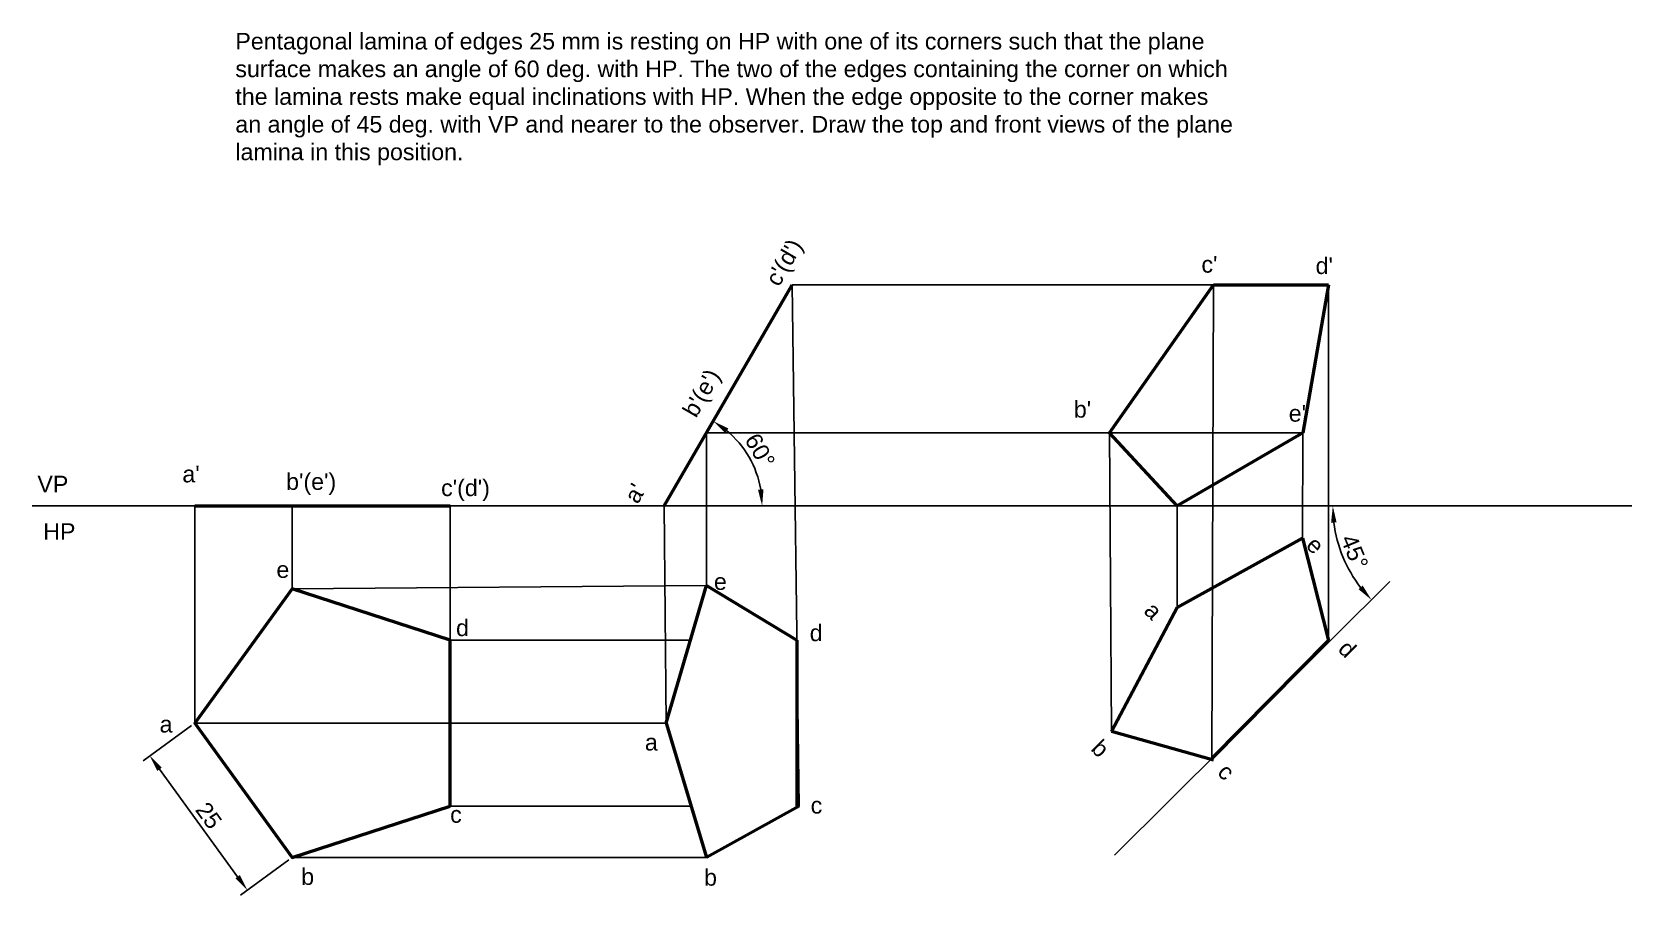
# Paper-space layout 'layout 4' of a CAD drawing. Header units: millimetres. Extents: x 9 to 250, y 59 to 189.
import ezdxf

# ---------------------------------------------------------------- set-up
doc = ezdxf.new("R2010")
doc.units = ezdxf.units.MM
doc.styles.get("Standard").update_dxf_attribs({"font": 'arial.ttf'})
doc.dimstyles.new('ISO-25', dxfattribs={"dimtxt": 2.5, "dimasz": 2.5, "dimexe": 1.25, "dimexo": 0.625, "dimtad": 1, "dimtxsty": 'Standard', "dimcen": 2.5, "dimadec": 0, "dimazin": 0, "dimtfac": 1, "dimtmove": 0, "dimatfit": 3, "dimfxl": 1, "dimarcsym": 0})

# ---------------------------------------------------------------- blocks, each defined once
blk = doc.blocks.new('*D29')
at = {"color": 0, "lineweight": -2, "transparency": 16777216}
for p, q in [((32.94, 84.8), (25.67, 79.52)), ((28.15, 78.23), (39.9, 62.05)), ((47.64, 64.58), (40.36, 59.29))]:
    blk.add_line(p, q, dxfattribs=at)
at = {"color": 0, "transparency": 16777216}
for points in [[(28.48, 78.47), (27.81, 77.98), (26.68, 80.25)], [(40.24, 62.29), (39.57, 61.8), (41.37, 60.03)]]:
    blk.add_solid(points, dxfattribs=at)
at = {"layer": 'Defpoints', "color": 0, "transparency": 16777216}
for p in [(33.45, 85.17), (48.14, 64.95), (41.37, 60.03)]:
    blk.add_point(p, dxfattribs=at)
at = {"color": 0, "transparency": 16777216, "insert": (35.56, 71.26), "char_height": 2.5, "attachment_point": 5, "rotation": 306}
blk.add_mtext('25', dxfattribs=at)
blk = doc.blocks.new('*D31')
at = {"color": 0, "lineweight": -2, "transparency": 16777216}
blk.add_arc((104.17, 117.87), 14.74, 9.73, 50.27, dxfattribs=at)
at = {"color": 0, "transparency": 16777216}
for points in [[(113.35, 128.87), (113.83, 129.55), (111.54, 130.64)], [(119.11, 120.4), (118.28, 120.33), (118.91, 117.87)]]:
    blk.add_solid(points, dxfattribs=at)
at = {"layer": 'Defpoints', "color": 0, "transparency": 16777216}
for p in [(123.41, 151.19), (118.02, 122.92), (8.94, 117.87), (104.17, 117.87), (249.92, 117.87)]:
    blk.add_point(p, dxfattribs=at)
at = {"color": 0, "transparency": 16777216, "insert": (118.58, 126.2), "char_height": 2.5, "attachment_point": 5, "rotation": 300}
blk.add_mtext('60°', dxfattribs=at)
blk = doc.blocks.new('*D39')
at = {"color": 0, "lineweight": -2, "transparency": 16777216}
blk.add_arc((224.93, 117.87), 20.07, 187.1419, 217.6589, dxfattribs=at)
at = {"color": 0, "transparency": 16777216}
for points in [[(204.6, 115.35), (205.43, 115.41), (204.86, 117.87)], [(209.36, 105.89), (208.73, 105.34), (210.69, 103.73)]]:
    blk.add_solid(points, dxfattribs=at)
at = {"layer": 'Defpoints', "color": 0, "transparency": 16777216}
for p in [(8.94, 117.87), (249.92, 117.87), (205.54, 112.7), (213.47, 106.49), (171.99, 65.3)]:
    blk.add_point(p, dxfattribs=at)
at = {"color": 0, "transparency": 16777216, "insert": (208.13, 110.95), "char_height": 2.5, "attachment_point": 5, "rotation": 292.4004}
blk.add_mtext('45°', dxfattribs=at)

psp = doc.layouts.new('layout 4')

# ---------------------------------------------------------------- linework, layer by layer
at = {"lineweight": 50}
for p, q in [((104.17, 117.875), (123.406, 151.192)), ((171.22, 128.868), (186.867, 151.192)), ((186.867, 151.192), (204.205, 151.192)), ((204.205, 151.192), (200.352, 128.868)), ((181.433, 117.875), (171.22, 128.868)), ((200.352, 128.868), (181.433, 117.875)), ((33.447, 117.875), (71.918, 117.875)), ((181.433, 102.58), (200.308, 113.029)), ((200.308, 113.029), (204.214, 97.621)), ((104.452, 85.171), (110.517, 105.875)), ((110.517, 105.875), (124.131, 97.671)), ((181.433, 102.58), (171.518, 83.937)), ((124.131, 97.671), (124.131, 72.671)), ((204.214, 97.621), (186.629, 79.852)), ((104.452, 85.171), (110.517, 64.945)), ((186.87, 79.613), (171.518, 83.937)), ((124.47, 72.671), (110.517, 64.945))]:
    psp.add_line(p, q, dxfattribs=at)
for p, q in [((123.406, 151.192), (124.47, 72.671)), ((123.406, 151.192), (204.205, 151.192)), ((186.629, 79.852), (186.867, 151.192)), ((204.214, 97.621), (204.205, 151.192)), ((110.517, 128.868), (110.517, 105.875)), ((110.517, 128.868), (200.352, 128.868)), ((171.518, 83.937), (171.22, 128.868)), ((200.308, 113.029), (200.352, 128.868)), ((8.936, 117.875), (249.924, 117.875)), ((33.447, 85.171), (33.447, 117.875)), ((48.142, 105.396), (48.142, 117.875)), ((71.918, 97.671), (71.918, 117.875)), ((104.17, 117.875), (104.452, 85.171)), ((181.433, 102.58), (181.433, 117.875)), ((213.468, 106.49), (171.991, 65.302)), ((48.142, 105.396), (110.517, 105.875)), ((71.918, 97.671), (108.114, 97.671)), ((33.447, 85.171), (104.452, 85.171)), ((71.918, 72.671), (108.2, 72.671)), ((48.142, 64.945), (110.517, 64.945))]:
    psp.add_line(p, q)
psp.add_lwpolyline([(71.918, 72.671), (71.918, 97.671), (48.142, 105.396), (33.447, 85.171), (48.142, 64.945)], close=True, dxfattribs=at)

# ---------------------------------------------------------------- texts
at = {"char_height": 2.5, "attachment_point": 1}
for s, insert in [('Pentagonal lamina of edges 25 mm is resting on HP with one of its corners such that the plane \\Psurface makes an angle of 60 deg. with HP. The two of the edges containing the corner on which \\Pthe lamina rests make equal inclinations with HP. When the edge opposite to the corner makes \\Pan angle of 45 deg. with VP and nearer to the observer. Draw the top and front views of the plane \\Plamina in this position. ', (39.566, 189.115)), ("c'", (185.074, 155.507)), ("d'", (202.27, 155.305)), ("b'", (165.855, 133.676)), ("e'", (198.224, 133.069)), ("a'", (31.588, 123.928)), ("b'(e')", (47.213, 122.799)), ('VP', (9.751, 122.423)), ("c'(d')", (70.556, 121.859)), ('e', (45.751, 109.541)), ('e', (111.649, 107.734)), ('d', (72.803, 100.779)), ('d', (126.071, 100.021)), ('a', (28.156, 86.261)), ('a', (101.242, 83.546)), ('c', (126.216, 74.049)), ('c', (71.918, 72.671)), ('b', (49.483, 63.31)), ('b', (110.165, 63.194))]:
    psp.add_mtext(s, dxfattribs=dict(at, insert=insert))
for s, insert, rotation in [("c'(d')", (119.274, 152.004), 60), ("b'(e')", (106.788, 132.259), 60), ("a'", (97.998, 119.291), 60), ('e', (202.42, 113.555), 315.29865), ('a', (178.009, 103.682), 315.29865), ('d', (207.246, 97.927), 315.29865), ('b', (170.035, 82.94), 315.29865), ('c', (189.08, 79.365), 315.29865)]:
    psp.add_mtext(s, dxfattribs=dict(at, insert=insert, rotation=rotation))
at = {"insert": (10.63, 115.276), "char_height": 2.5, "attachment_point": 1}
psp.add_mtext_dynamic_manual_height_columns('HP', width=1.94473, gutter_width=12.5, heights=[0], dxfattribs=at)

# ---------------------------------------------------------------- dimensions: what is measured, and where the dimension line sits
for base, line1, line2, picture, middle in [((118.02, 122.916), ((8.936, 117.875), (249.924, 117.875)), ((104.17, 117.875), (123.406, 151.192)), '*D31', (118.581, 126.195)), ((205.54, 112.703), ((213.468, 106.49), (171.991, 65.302)), ((8.936, 117.875), (249.924, 117.875)), '*D39', (208.13, 110.95))]:
    dim = psp.add_angular_dim_2l(base=base, line1=line1, line2=line2, dimstyle='ISO-25')
    dim.commit()
    dim.dimension.update_dxf_attribs({"geometry": picture, "text_midpoint": middle})
dim = psp.add_aligned_dim(p1=(33.447, 85.171), p2=(48.142, 64.945), distance=-8.368, dimstyle='ISO-25')
dim.commit()
dim.dimension.update_dxf_attribs({"geometry": '*D29', "text_midpoint": (35.563, 71.257)})

doc.saveas('drawing.dxf')
